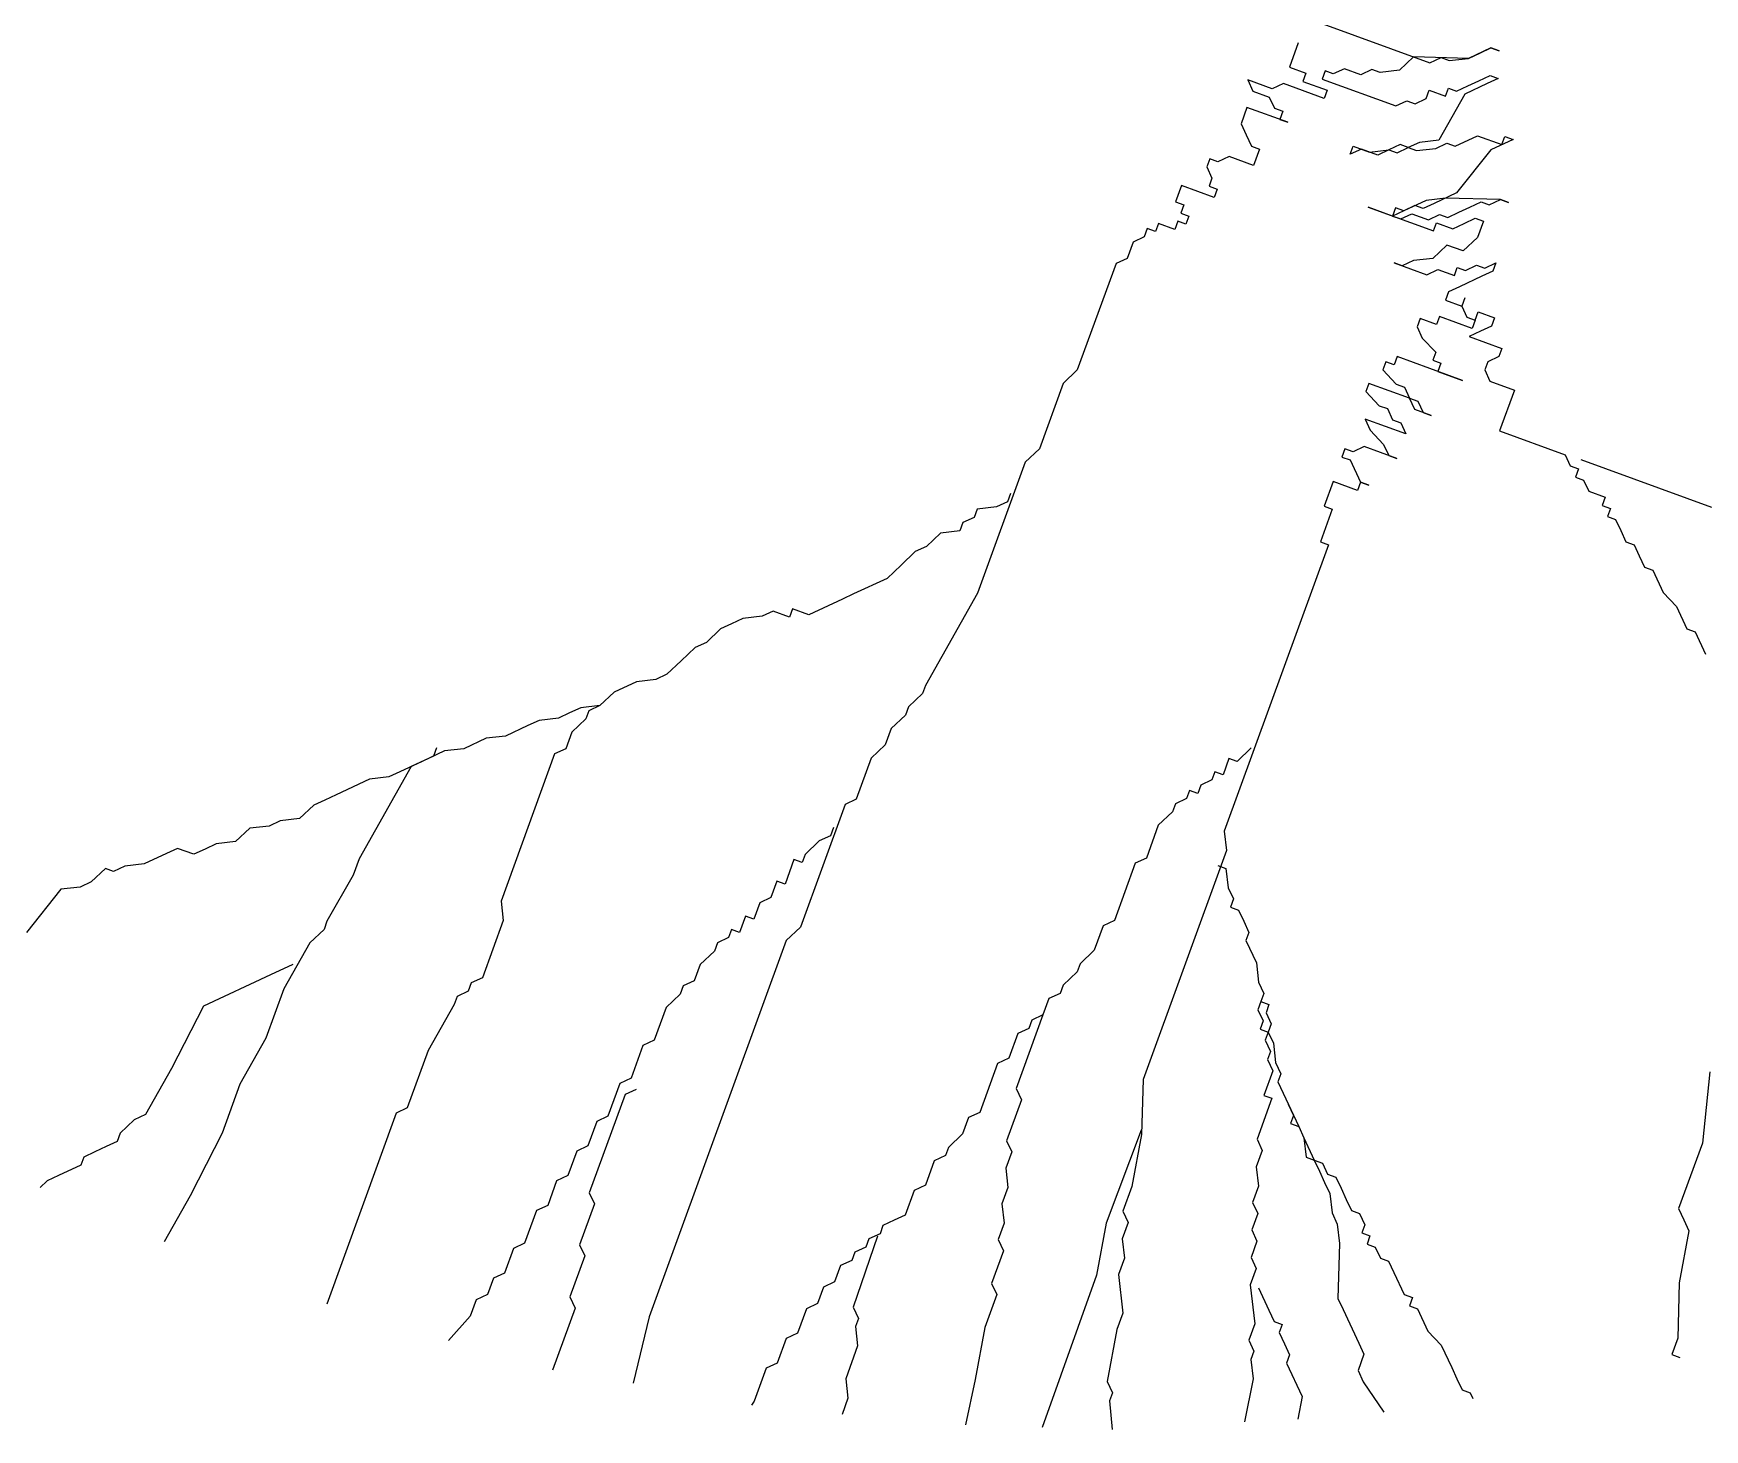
# Model space of a CAD drawing. Header units: inches. Extents: x -50945 to 250244, y -404780 to 18493.
# Drawn here: x 46469.4 to 46760.2, y -321673 to -321430 of the extents above; entities that cross this region are included whole.
import ezdxf

# ---------------------------------------------------------------- set-up
doc = ezdxf.new("R2010")
doc.units = ezdxf.units.IN
doc.header["$MEASUREMENT"] = 0
doc.linetypes.add('iGo户型优化31', pattern=[0.35, 0.25, -0.1])
doc.layers.add('iGo户型优化', color=7, linetype='Continuous')

# ---------------------------------------------------------------- blocks, each defined once
blk = doc.blocks.new('抖音iGo户型优化-0853')
at = {"layer": 'iGo户型优化', "color": 251, "ltscale": 100}
for p, q in [((-960.98, -204549.66), (-923.51, -204563.3)), ((-966.58, -204556.73), (-969.51, -204564.76)), ((-903.55, -204558.43), (-910.85, -204561.84)), ((-910.85, -204561.84), (-907.2, -204560.14)), ((-907.2, -204560.14), (-903.55, -204558.43)), ((-903.55, -204558.43), (-900.87, -204559.41)), ((-900.87, -204559.41), (-903.55, -204558.43)), ((-969.51, -204564.76), (-964.15, -204566.71)), ((-951.5, -204565.25), (-955.15, -204566.95)), ((-946.14, -204567.2), (-951.5, -204565.25)), ((-942.49, -204565.49), (-946.14, -204567.2)), ((-939.81, -204566.47), (-942.49, -204565.49)), ((-933.49, -204565.74), (-939.81, -204566.47)), ((-928.86, -204561.35), (-933.49, -204565.74)), ((-910.85, -204561.84), (-928.86, -204561.35)), ((-923.51, -204563.3), (-919.85, -204561.6)), ((-919.85, -204561.6), (-917.18, -204562.57)), ((-917.18, -204562.57), (-910.85, -204561.84)), ((-975.11, -204571.82), (-983.14, -204568.9)), ((-983.14, -204568.9), (-981.44, -204572.55)), ((-971.46, -204570.12), (-975.11, -204571.82)), ((-958.07, -204574.99), (-971.46, -204570.12)), ((-964.15, -204566.71), (-965.13, -204569.39)), ((-965.13, -204569.39), (-957.1, -204572.31)), ((-957.82, -204565.98), (-958.8, -204568.66)), ((-958.8, -204568.66), (-934.71, -204577.43)), ((-955.15, -204566.95), (-957.82, -204565.98)), ((-914.75, -204572.56), (-911.1, -204570.85)), ((-904.77, -204570.12), (-912.07, -204573.53)), ((-911.1, -204570.85), (-907.45, -204569.15)), ((-907.45, -204569.15), (-903.79, -204567.44)), ((-901.12, -204568.42), (-904.77, -204570.12)), ((-903.79, -204567.44), (-901.12, -204568.42)), ((-981.44, -204572.55), (-976.08, -204574.5)), ((-976.08, -204574.5), (-974.38, -204578.15)), ((-957.1, -204572.31), (-958.07, -204574.99)), ((-934.71, -204577.43), (-931.06, -204575.72)), ((-931.06, -204575.72), (-928.38, -204576.7)), ((-928.38, -204576.7), (-924.73, -204574.99)), ((-924.73, -204574.99), (-923.75, -204572.31)), ((-923.75, -204572.31), (-918.4, -204574.26)), ((-912.07, -204573.53), (-920.6, -204588.63)), ((-918.4, -204574.26), (-917.43, -204571.58)), ((-917.43, -204571.58), (-914.75, -204572.56)), ((-983.39, -204577.91), (-985.34, -204583.27)), ((-970, -204582.78), (-983.39, -204577.91)), ((-974.38, -204578.15), (-971.7, -204579.13)), ((-971.7, -204579.13), (-972.68, -204581.81)), ((-972.68, -204581.81), (-970, -204582.78)), ((-985.34, -204583.27), (-983.63, -204586.92)), ((-983.63, -204586.92), (-981.93, -204590.57)), ((-915.25, -204590.58), (-907.94, -204587.17)), ((-907.94, -204587.17), (-899.91, -204590.09)), ((-899.91, -204590.09), (-898.94, -204587.41)), ((-898.94, -204587.41), (-896.26, -204588.39)), ((-981.93, -204590.57), (-979.26, -204591.55)), ((-979.26, -204591.55), (-981.21, -204596.91)), ((-949.56, -204593.25), (-948.59, -204590.58)), ((-945.91, -204591.55), (-949.56, -204593.25)), ((-948.59, -204590.58), (-943.24, -204592.52)), ((-940.56, -204593.5), (-945.91, -204591.55)), ((-943.24, -204592.52), (-936.91, -204591.79)), ((-936.91, -204591.79), (-940.56, -204593.5)), ((-933.26, -204590.09), (-936.91, -204591.79)), ((-936.91, -204591.79), (-934.23, -204592.77)), ((-934.23, -204592.77), (-930.58, -204591.06)), ((-930.58, -204591.06), (-933.26, -204590.09)), ((-926.93, -204589.36), (-930.58, -204591.06)), ((-930.58, -204591.06), (-927.9, -204592.04)), ((-927.9, -204592.04), (-921.57, -204591.31)), ((-920.6, -204588.63), (-926.93, -204589.36)), ((-921.57, -204591.31), (-917.92, -204589.6)), ((-917.92, -204589.6), (-915.25, -204590.58)), ((-903.56, -204591.8), (-914.77, -204605.92)), ((-896.26, -204588.39), (-903.56, -204591.8)), ((-995.56, -204594.71), (-996.54, -204597.39)), ((-996.54, -204597.39), (-994.84, -204601.05)), ((-992.89, -204595.69), (-995.56, -204594.71)), ((-989.24, -204593.98), (-992.89, -204595.69)), ((-981.21, -204596.91), (-989.24, -204593.98)), ((-1004.82, -204603.48), (-1006.77, -204608.84)), ((-994.11, -204607.38), (-1004.82, -204603.48)), ((-994.84, -204601.05), (-995.81, -204603.72)), ((-995.81, -204603.72), (-993.14, -204604.7)), ((-1006.77, -204608.84), (-1004.09, -204609.81)), ((-993.14, -204604.7), (-994.11, -204607.38)), ((-924.75, -204608.35), (-932.05, -204611.76)), ((-922.07, -204609.33), (-925.72, -204611.03)), ((-918.42, -204607.62), (-924.75, -204608.35)), ((-914.77, -204605.92), (-922.07, -204609.33)), ((-900.41, -204608.11), (-918.42, -204607.62)), ((-910.39, -204610.55), (-906.74, -204608.84)), ((-906.74, -204608.84), (-904.06, -204609.82)), ((-904.06, -204609.82), (-900.41, -204608.11)), ((-900.41, -204608.11), (-897.73, -204609.09)), ((-897.73, -204609.09), (-900.41, -204608.11)), ((-1004.09, -204609.81), (-1005.07, -204612.49)), ((-1005.07, -204612.49), (-1002.39, -204613.47)), ((-1002.39, -204613.47), (-1003.36, -204616.14)), ((-935.7, -204613.47), (-943.73, -204610.55)), ((-943.73, -204610.55), (-922.32, -204618.34)), ((-934.73, -204610.79), (-935.7, -204613.47)), ((-932.05, -204611.76), (-935.7, -204613.47)), ((-935.7, -204613.47), (-933.03, -204614.44)), ((-932.05, -204611.76), (-934.73, -204610.79)), ((-933.03, -204614.44), (-929.37, -204612.74)), ((-928.4, -204610.06), (-932.05, -204611.76)), ((-929.37, -204612.74), (-924.02, -204614.69)), ((-925.72, -204611.03), (-928.4, -204610.06)), ((-924.02, -204614.69), (-920.37, -204612.98)), ((-920.37, -204612.98), (-917.69, -204613.96)), ((-917.69, -204613.96), (-914.04, -204612.25)), ((-914.04, -204612.25), (-910.39, -204610.55)), ((-912.34, -204615.9), (-908.69, -204614.2)), ((-908.69, -204614.2), (-906.01, -204615.17)), ((-1017, -204620.28), (-1020.65, -204621.99)), ((-1016.02, -204617.6), (-1017, -204620.28)), ((-1013.34, -204618.58), (-1016.02, -204617.6)), ((-1012.37, -204615.9), (-1013.34, -204618.58)), ((-1007.02, -204617.85), (-1012.37, -204615.9)), ((-1006.04, -204615.17), (-1007.02, -204617.85)), ((-1003.36, -204616.14), (-1006.04, -204615.17)), ((-922.32, -204618.34), (-921.34, -204615.66)), ((-921.34, -204615.66), (-915.99, -204617.61)), ((-915.99, -204617.61), (-912.34, -204615.9)), ((-906.01, -204615.17), (-907.96, -204620.53)), ((-1020.65, -204621.99), (-1022.6, -204627.35)), ((-917.94, -204622.97), (-922.57, -204627.35)), ((-912.59, -204624.91), (-917.94, -204622.97)), ((-907.96, -204620.53), (-912.59, -204624.91)), ((-1026.25, -204629.05), (-1038.92, -204663.87)), ((-1022.6, -204627.35), (-1026.25, -204629.05)), ((-932.55, -204629.78), (-935.22, -204628.81)), ((-935.22, -204628.81), (-924.52, -204632.71)), ((-928.9, -204628.08), (-932.55, -204629.78)), ((-922.57, -204627.35), (-928.9, -204628.08)), ((-924.52, -204632.71), (-920.87, -204631)), ((-920.87, -204631), (-915.51, -204632.95)), ((-915.51, -204632.95), (-914.54, -204630.27)), ((-914.54, -204630.27), (-911.86, -204631.25)), ((-911.86, -204631.25), (-908.21, -204629.54)), ((-908.21, -204629.54), (-905.53, -204630.52)), ((-905.53, -204630.52), (-901.88, -204628.81)), ((-901.88, -204628.81), (-902.86, -204631.49)), ((-913.81, -204636.6), (-917.46, -204638.31)), ((-906.51, -204633.19), (-913.81, -204636.6)), ((-902.86, -204631.49), (-906.51, -204633.19)), ((-917.46, -204638.31), (-918.44, -204640.99)), ((-918.44, -204640.99), (-913.08, -204642.94)), ((-912.11, -204640.26), (-913.08, -204642.94)), ((-926.72, -204647.07), (-927.69, -204649.75)), ((-921.36, -204649.02), (-926.72, -204647.07)), ((-920.39, -204646.34), (-921.36, -204649.02)), ((-909.68, -204650.24), (-920.39, -204646.34)), ((-913.08, -204642.94), (-911.38, -204646.59)), ((-913.08, -204642.94), (-911.38, -204646.59)), ((-911.38, -204646.59), (-908.71, -204647.56)), ((-911.38, -204646.59), (-908.71, -204647.56)), ((-908.71, -204647.56), (-909.68, -204650.24)), ((-908.71, -204647.56), (-907.73, -204644.88)), ((-907.73, -204644.88), (-902.38, -204646.83)), ((-902.38, -204646.83), (-903.35, -204649.51)), ((-927.69, -204649.75), (-925.99, -204653.41)), ((-907, -204651.22), (-910.66, -204652.92)), ((-910.66, -204652.92), (-899.95, -204656.82)), ((-903.35, -204649.51), (-907, -204651.22)), ((-925.99, -204653.41), (-921.61, -204658.03)), ((-921.61, -204658.03), (-922.59, -204660.71)), ((-899.95, -204656.82), (-900.92, -204659.5)), ((-1038.92, -204663.87), (-1043.55, -204668.26)), ((-937.92, -204661.2), (-938.89, -204663.88)), ((-938.89, -204663.88), (-934.52, -204668.5)), ((-935.24, -204662.17), (-937.92, -204661.2)), ((-934.27, -204659.49), (-935.24, -204662.17)), ((-912.85, -204667.29), (-934.27, -204659.49)), ((-922.59, -204660.71), (-919.91, -204661.69)), ((-919.91, -204661.69), (-920.88, -204664.37)), ((-904.58, -204661.2), (-905.55, -204663.88)), ((-905.55, -204663.88), (-903.85, -204667.53)), ((-900.92, -204659.5), (-904.58, -204661.2)), ((-1043.55, -204668.26), (-1051.35, -204689.69)), ((-943.52, -204668.26), (-944.5, -204670.94)), ((-930.14, -204673.13), (-943.52, -204668.26)), ((-934.52, -204668.5), (-931.84, -204669.48)), ((-931.84, -204669.48), (-930.14, -204673.13)), ((-920.88, -204664.37), (-912.85, -204667.29)), ((-903.85, -204667.53), (-895.82, -204670.45)), ((-944.5, -204670.94), (-940.12, -204675.57)), ((-930.14, -204673.13), (-927.46, -204674.11)), ((-928.44, -204676.79), (-930.14, -204673.13)), ((-927.46, -204674.11), (-925.76, -204677.76)), ((-895.82, -204670.45), (-900.69, -204683.85)), ((-944.74, -204679.95), (-943.04, -204683.6)), ((-931.36, -204684.82), (-944.74, -204679.95)), ((-940.12, -204675.57), (-937.44, -204676.54)), ((-937.44, -204676.54), (-935.74, -204680.19)), ((-935.74, -204680.19), (-933.06, -204681.17)), ((-923.08, -204678.73), (-928.44, -204676.79)), ((-925.76, -204677.76), (-923.08, -204678.73)), ((-943.04, -204683.6), (-938.66, -204688.23)), ((-933.06, -204681.17), (-931.36, -204684.82)), ((-900.69, -204683.85), (-879.28, -204691.64)), ((-1051.35, -204689.69), (-1055.98, -204694.07)), ((-951.32, -204689.69), (-952.3, -204692.37)), ((-948.64, -204690.67), (-951.32, -204689.69)), ((-944.99, -204688.96), (-948.64, -204690.67)), ((-934.29, -204692.86), (-944.99, -204688.96)), ((-938.66, -204688.23), (-936.96, -204691.88)), ((-1055.98, -204694.07), (-1071.58, -204736.93)), ((-952.3, -204692.37), (-949.62, -204693.34)), ((-949.62, -204693.34), (-946.22, -204700.65)), ((-936.96, -204691.88), (-934.29, -204692.86)), ((-879.28, -204691.64), (-877.58, -204695.3)), ((-877.58, -204695.3), (-874.9, -204696.27)), ((-874.9, -204696.27), (-875.88, -204698.95)), ((-874.1, -204693.23), (-831.28, -204708.82)), ((-955.22, -204700.41), (-958.15, -204708.44)), ((-947.19, -204703.33), (-955.22, -204700.41)), ((-946.22, -204700.65), (-947.19, -204703.33)), ((-946.22, -204700.65), (-943.54, -204701.62)), ((-943.54, -204701.62), (-946.22, -204700.65)), ((-875.88, -204698.95), (-873.2, -204699.92)), ((-873.2, -204699.92), (-871.5, -204703.58)), ((-1061.76, -204707.03), (-1065.41, -204708.73)), ((-1060.78, -204704.35), (-1061.76, -204707.03)), ((-871.5, -204703.58), (-866.15, -204705.52)), ((-866.15, -204705.52), (-867.12, -204708.2)), ((-1072.71, -204712.14), (-1076.36, -204713.85)), ((-1071.74, -204709.46), (-1072.71, -204712.14)), ((-1065.41, -204708.73), (-1071.74, -204709.46)), ((-955.47, -204709.42), (-959.37, -204720.13)), ((-958.15, -204708.44), (-955.47, -204709.42)), ((-867.12, -204708.2), (-864.44, -204709.18)), ((-864.44, -204709.18), (-865.42, -204711.86)), ((-865.42, -204711.86), (-862.74, -204712.83)), ((-862.74, -204712.83), (-861.04, -204716.48)), ((-1083.67, -204717.26), (-1088.29, -204721.64)), ((-1077.34, -204716.52), (-1083.67, -204717.26)), ((-1076.36, -204713.85), (-1077.34, -204716.52)), ((-861.04, -204716.48), (-859.34, -204720.14)), ((-1091.95, -204723.34), (-1096.57, -204727.73)), ((-1088.29, -204721.64), (-1091.95, -204723.34)), ((-956.69, -204721.11), (-990.82, -204814.86)), ((-959.37, -204720.13), (-956.69, -204721.11)), ((-859.34, -204720.14), (-856.66, -204721.11)), ((-856.66, -204721.11), (-854.96, -204724.76)), ((-1096.57, -204727.73), (-1101.2, -204732.11)), ((-854.96, -204724.76), (-853.26, -204728.42)), ((-853.26, -204728.42), (-850.58, -204729.39)), ((-850.58, -204729.39), (-847.18, -204736.7)), ((-1101.2, -204732.11), (-1112.15, -204737.22)), ((-1115.81, -204738.93), (-1126.76, -204744.04)), ((-1112.15, -204737.22), (-1115.81, -204738.93)), ((-1071.58, -204736.93), (-1088.63, -204767.13)), ((-847.18, -204736.7), (-842.8, -204741.32)), ((-1148.42, -204745.26), (-1152.07, -204746.96)), ((-1142.09, -204744.53), (-1148.42, -204745.26)), ((-1138.44, -204742.82), (-1142.09, -204744.53)), ((-1133.09, -204744.77), (-1138.44, -204742.82)), ((-1132.11, -204742.09), (-1133.09, -204744.77)), ((-1126.76, -204744.04), (-1132.11, -204742.09)), ((-842.8, -204741.32), (-839.4, -204748.63)), ((-1155.72, -204748.67), (-1160.35, -204753.05)), ((-1152.07, -204746.96), (-1155.72, -204748.67)), ((-839.4, -204748.63), (-836.72, -204749.6)), ((-836.72, -204749.6), (-833.32, -204756.91)), ((-1164, -204754.75), (-1168.63, -204759.14)), ((-1160.35, -204753.05), (-1164, -204754.75)), ((-1168.63, -204759.14), (-1173.26, -204763.52)), ((-1183.24, -204765.96), (-1190.54, -204769.37)), ((-1176.91, -204765.23), (-1183.24, -204765.96)), ((-1173.26, -204763.52), (-1176.91, -204765.23)), ((-1088.63, -204767.13), (-1089.6, -204769.8)), ((-1190.54, -204769.37), (-1195.17, -204773.75)), ((-1089.6, -204769.8), (-1094.23, -204774.19)), ((-1215.13, -204778.62), (-1218.78, -204780.32)), ((-1208.8, -204777.89), (-1215.13, -204778.62)), ((-1205.15, -204776.18), (-1208.8, -204777.89)), ((-1201.49, -204774.48), (-1205.15, -204776.18)), ((-1199.79, -204778.13), (-1204.42, -204782.51)), ((-1195.17, -204773.75), (-1201.49, -204774.48)), ((-1198.82, -204775.45), (-1199.79, -204778.13)), ((-1195.17, -204773.75), (-1198.82, -204775.45)), ((-1095.21, -204776.87), (-1099.83, -204781.25)), ((-1094.23, -204774.19), (-1095.21, -204776.87)), ((-1232.41, -204784.46), (-1239.71, -204787.87)), ((-1226.08, -204783.73), (-1232.41, -204784.46)), ((-1218.78, -204780.32), (-1226.08, -204783.73)), ((-1204.42, -204782.51), (-1206.37, -204787.87)), ((-1099.83, -204781.25), (-1101.78, -204786.61)), ((-1246.04, -204788.6), (-1253.34, -204792.01)), ((-1248.72, -204787.63), (-1249.69, -204790.31)), ((-1239.71, -204787.87), (-1246.04, -204788.6)), ((-1210.02, -204789.58), (-1227.57, -204837.79)), ((-1206.37, -204787.87), (-1210.02, -204789.58)), ((-1101.78, -204786.61), (-1106.41, -204790.99)), ((-981.97, -204787.64), (-986.6, -204792.02)), ((-1257, -204793.71), (-1274.05, -204823.91)), ((-1260.65, -204795.42), (-1264.3, -204797.12)), ((-1253.34, -204792.01), (-1260.65, -204795.42)), ((-1249.69, -204790.31), (-1257, -204793.71)), ((-1106.41, -204790.99), (-1111.28, -204804.38)), ((-993.9, -204795.43), (-994.88, -204798.11)), ((-991.23, -204796.41), (-993.9, -204795.43)), ((-989.28, -204791.05), (-991.23, -204796.41)), ((-986.6, -204792.02), (-989.28, -204791.05)), ((-1270.63, -204797.85), (-1281.58, -204802.97)), ((-1264.3, -204797.12), (-1270.63, -204797.85)), ((-998.53, -204799.81), (-999.5, -204802.49)), ((-994.88, -204798.11), (-998.53, -204799.81)), ((-1288.89, -204806.38), (-1293.51, -204810.76)), ((-1285.23, -204804.67), (-1288.89, -204806.38)), ((-1281.58, -204802.97), (-1285.23, -204804.67)), ((-1114.94, -204806.09), (-1129.56, -204846.27)), ((-1111.28, -204804.38), (-1114.94, -204806.09)), ((-1006.81, -204805.9), (-1007.78, -204808.58)), ((-1003.16, -204804.2), (-1006.81, -204805.9)), ((-1002.18, -204801.52), (-1003.16, -204804.2)), ((-999.5, -204802.49), (-1002.18, -204801.52)), ((-1299.84, -204811.49), (-1303.49, -204813.19)), ((-1293.51, -204810.76), (-1299.84, -204811.49)), ((-1007.78, -204808.58), (-1012.41, -204812.96)), ((-1309.82, -204813.93), (-1314.45, -204818.31)), ((-1303.49, -204813.19), (-1309.82, -204813.93)), ((-1119.74, -204816.37), (-1123.39, -204818.07)), ((-1118.77, -204813.69), (-1119.74, -204816.37)), ((-1012.41, -204812.96), (-1016.31, -204823.68)), ((-990.82, -204814.86), (-990.09, -204821.19)), ((-1337.08, -204822.2), (-1344.39, -204825.61)), ((-1333.43, -204820.5), (-1337.08, -204822.2)), ((-1328.08, -204822.45), (-1333.43, -204820.5)), ((-1324.43, -204820.74), (-1328.08, -204822.45)), ((-1320.77, -204819.04), (-1324.43, -204820.74)), ((-1314.45, -204818.31), (-1320.77, -204819.04)), ((-1128.02, -204822.46), (-1128.99, -204825.14)), ((-1123.39, -204818.07), (-1128.02, -204822.46)), ((-990.09, -204821.19), (-1017.39, -204896.2)), ((-1357.04, -204827.07), (-1361.67, -204831.46)), ((-1354.37, -204828.05), (-1357.04, -204827.07)), ((-1350.71, -204826.34), (-1354.37, -204828.05)), ((-1344.39, -204825.61), (-1350.71, -204826.34)), ((-1274.05, -204823.91), (-1276, -204829.27)), ((-1131.67, -204824.16), (-1134.6, -204832.2)), ((-1128.99, -204825.14), (-1131.67, -204824.16)), ((-1019.96, -204825.38), (-1026.79, -204844.13)), ((-1016.31, -204823.68), (-1019.96, -204825.38)), ((-992.95, -204826.12), (-990.27, -204827.09)), ((-990.27, -204827.09), (-989.54, -204833.42)), ((-1365.32, -204833.16), (-1371.65, -204833.89)), ((-1361.67, -204831.46), (-1365.32, -204833.16)), ((-1276, -204829.27), (-1284.53, -204844.37)), ((-1137.27, -204831.22), (-1139.22, -204836.58)), ((-1134.6, -204832.2), (-1137.27, -204831.22)), ((-989.54, -204833.42), (-987.84, -204837.07)), ((-1371.65, -204833.89), (-1382.85, -204848.02)), ((-1227.57, -204837.79), (-1226.84, -204844.13)), ((-1142.87, -204838.29), (-1144.82, -204843.64)), ((-1139.22, -204836.58), (-1142.87, -204838.29)), ((-987.84, -204837.07), (-988.82, -204839.75)), ((-1284.53, -204844.37), (-1285.5, -204847.05)), ((-1226.84, -204844.13), (-1233.67, -204862.88)), ((-1147.5, -204842.67), (-1149.45, -204848.03)), ((-1144.82, -204843.64), (-1147.5, -204842.67)), ((-1026.79, -204844.13), (-1030.44, -204845.84)), ((-988.82, -204839.75), (-986.14, -204840.73)), ((-986.14, -204840.73), (-984.44, -204844.38)), ((-984.44, -204844.38), (-982.74, -204848.03)), ((-1285.5, -204847.05), (-1290.13, -204851.43)), ((-1153.1, -204849.73), (-1156.75, -204851.43)), ((-1152.13, -204847.05), (-1153.1, -204849.73)), ((-1149.45, -204848.03), (-1152.13, -204847.05)), ((-1129.56, -204846.27), (-1134.19, -204850.65)), ((-1030.44, -204845.84), (-1033.36, -204853.88)), ((-982.74, -204848.03), (-983.71, -204850.71)), ((-1290.13, -204851.43), (-1298.65, -204866.53)), ((-1134.19, -204850.65), (-1179.04, -204973.88)), ((-1157.73, -204854.11), (-1162.36, -204858.5)), ((-1156.75, -204851.43), (-1157.73, -204854.11)), ((-1033.36, -204853.88), (-1037.99, -204858.26)), ((-983.71, -204850.71), (-980.31, -204858.02)), ((-1295.73, -204858.49), (-1303.03, -204861.9)), ((-1162.36, -204858.5), (-1164.31, -204863.85)), ((-1038.96, -204860.94), (-1043.59, -204865.32)), ((-1037.99, -204858.26), (-1038.96, -204860.94)), ((-980.31, -204858.02), (-979.58, -204864.35)), ((-1303.03, -204861.9), (-1324.94, -204872.13)), ((-1298.65, -204866.53), (-1304.5, -204882.6)), ((-1237.32, -204864.58), (-1238.3, -204867.26)), ((-1233.67, -204862.88), (-1237.32, -204864.58)), ((-1167.96, -204865.56), (-1168.93, -204868.24)), ((-1164.31, -204863.85), (-1167.96, -204865.56)), ((-1043.59, -204865.32), (-1044.57, -204868)), ((-979.58, -204864.35), (-977.88, -204868)), ((-1242.92, -204871.64), (-1251.45, -204886.74)), ((-1241.95, -204868.96), (-1242.92, -204871.64)), ((-1238.3, -204867.26), (-1241.95, -204868.96)), ((-1168.93, -204868.24), (-1173.56, -204872.62)), ((-1048.22, -204869.7), (-1050.17, -204875.06)), ((-1044.57, -204868), (-1048.22, -204869.7)), ((-978.85, -204870.68), (-979.83, -204873.36)), ((-977.88, -204868), (-978.85, -204870.68)), ((-978.85, -204870.68), (-976.18, -204871.66)), ((-976.18, -204871.66), (-977.15, -204874.33)), ((-1324.94, -204872.13), (-1335.42, -204892.58)), ((-1173.56, -204872.62), (-1177.46, -204883.34)), ((-1050.17, -204875.06), (-1058.94, -204899.17)), ((-1053.82, -204876.77), (-1054.79, -204879.44)), ((-1050.17, -204875.06), (-1053.82, -204876.77)), ((-979.83, -204873.36), (-978.13, -204877.01)), ((-978.13, -204877.01), (-979.1, -204879.69)), ((-977.15, -204874.33), (-975.45, -204877.99)), ((-1304.5, -204882.6), (-1313.03, -204897.7)), ((-1058.44, -204881.15), (-1061.37, -204889.19)), ((-1054.79, -204879.44), (-1058.44, -204881.15)), ((-979.1, -204879.69), (-976.43, -204880.67)), ((-976.43, -204880.67), (-977.4, -204883.34)), ((-975.45, -204877.99), (-976.43, -204880.67)), ((-976.43, -204880.67), (-974.72, -204884.32)), ((-1251.45, -204886.74), (-1258.27, -204905.49)), ((-1181.11, -204885.04), (-1185.01, -204895.76)), ((-1177.46, -204883.34), (-1181.11, -204885.04)), ((-977.4, -204883.34), (-975.7, -204887)), ((-975.7, -204887), (-976.67, -204889.68)), ((-974.72, -204884.32), (-974, -204890.65)), ((-1335.42, -204892.58), (-1343.94, -204907.68)), ((-1065.02, -204890.89), (-1070.87, -204906.96)), ((-1061.37, -204889.19), (-1065.02, -204890.89)), ((-974.97, -204893.33), (-977.9, -204901.37)), ((-976.67, -204889.68), (-974.97, -204893.33)), ((-974, -204890.65), (-972.3, -204894.3)), ((-831.86, -204893.65), (-834.31, -204917.03)), ((-1313.03, -204897.7), (-1318.88, -204913.77)), ((-1188.66, -204897.46), (-1192.56, -204908.17)), ((-1185.01, -204895.76), (-1188.66, -204897.46)), ((-1183.31, -204899.41), (-1186.96, -204901.11)), ((-1058.94, -204899.17), (-1057.24, -204902.82)), ((-1017.39, -204896.2), (-1017.89, -204914.22)), ((-972.3, -204894.3), (-973.27, -204896.98)), ((-973.27, -204896.98), (-971.57, -204900.64)), ((-1186.96, -204901.11), (-1198.66, -204933.26)), ((-1057.24, -204902.82), (-1062.11, -204916.22)), ((-975.22, -204902.34), (-980.1, -204915.73)), ((-977.9, -204901.37), (-975.22, -204902.34)), ((-971.57, -204900.64), (-966.46, -204911.59)), ((-969.87, -204904.29), (-968.17, -204907.94)), ((-1347.6, -204909.39), (-1352.22, -204913.77)), ((-1343.94, -204907.68), (-1347.6, -204909.39)), ((-1261.92, -204907.2), (-1284.63, -204969.75)), ((-1258.27, -204905.49), (-1261.92, -204907.2)), ((-1196.21, -204909.88), (-1199.14, -204917.92)), ((-1192.56, -204908.17), (-1196.21, -204909.88)), ((-1074.52, -204908.67), (-1076.47, -204914.02)), ((-1070.87, -204906.96), (-1074.52, -204908.67)), ((-968.17, -204907.94), (-969.14, -204910.62)), ((-1352.22, -204913.77), (-1353.2, -204916.45)), ((-1318.88, -204913.77), (-1329.36, -204934.23)), ((-1076.47, -204914.02), (-1081.1, -204918.41)), ((-1018.01, -204912.76), (-1029.52, -204943.25)), ((-1017.89, -204914.22), (-1021.06, -204931.27)), ((-980.1, -204915.73), (-978.39, -204919.39)), ((-969.14, -204910.62), (-966.46, -204911.59)), ((-966.46, -204911.59), (-964.76, -204915.25)), ((-966.46, -204911.59), (-964.76, -204915.25)), ((-964.76, -204915.25), (-964.04, -204921.58)), ((-964.76, -204915.25), (-961.36, -204922.55)), ((-1360.5, -204919.86), (-1364.15, -204921.56)), ((-1356.85, -204918.15), (-1360.5, -204919.86)), ((-1353.2, -204916.45), (-1356.85, -204918.15)), ((-1202.79, -204919.62), (-1205.72, -204927.66)), ((-1199.14, -204917.92), (-1202.79, -204919.62)), ((-1082.07, -204921.09), (-1085.73, -204922.79)), ((-1081.1, -204918.41), (-1082.07, -204921.09)), ((-1060.41, -204919.87), (-1062.36, -204925.23)), ((-1062.11, -204916.22), (-1060.41, -204919.87)), ((-978.39, -204919.39), (-980.34, -204924.74)), ((-834.31, -204917.03), (-842.11, -204938.46)), ((-1365.13, -204924.24), (-1372.43, -204927.65)), ((-1364.15, -204921.56), (-1365.13, -204924.24)), ((-1085.73, -204922.79), (-1088.65, -204930.83)), ((-1062.36, -204925.23), (-1061.64, -204931.56)), ((-980.34, -204924.74), (-979.62, -204931.08)), ((-964.04, -204921.58), (-961.36, -204922.55)), ((-961.36, -204922.55), (-959.66, -204926.21)), ((-961.36, -204922.55), (-958.68, -204923.53)), ((-959.66, -204926.21), (-957.96, -204929.86)), ((-958.68, -204923.53), (-956.98, -204927.18)), ((-1376.08, -204929.35), (-1378.4, -204931.55)), ((-1372.43, -204927.65), (-1376.08, -204929.35)), ((-1209.37, -204929.36), (-1212.29, -204937.4)), ((-1205.72, -204927.66), (-1209.37, -204929.36)), ((-1088.65, -204930.83), (-1092.3, -204932.53)), ((-1061.64, -204931.56), (-1063.59, -204936.92)), ((-1021.06, -204931.27), (-1023.98, -204939.3)), ((-979.62, -204931.08), (-981.57, -204936.43)), ((-957.96, -204929.86), (-956.25, -204933.51)), ((-956.98, -204927.18), (-954.3, -204928.15)), ((-954.3, -204928.15), (-952.6, -204931.81)), ((-952.6, -204931.81), (-950.9, -204935.46)), ((-1329.36, -204934.23), (-1337.88, -204949.32)), ((-1212.29, -204937.4), (-1215.94, -204939.1)), ((-1196.96, -204936.91), (-1201.83, -204950.3)), ((-1198.66, -204933.26), (-1196.96, -204936.91)), ((-1092.3, -204932.53), (-1095.23, -204940.57)), ((-1063.59, -204936.92), (-1062.86, -204943.25)), ((-981.57, -204936.43), (-979.87, -204940.09)), ((-956.25, -204933.51), (-955.53, -204939.84)), ((-950.9, -204935.46), (-949.2, -204939.11)), ((-1215.94, -204939.1), (-1219.84, -204949.82)), ((-1098.88, -204942.27), (-1102.53, -204943.98)), ((-1095.23, -204940.57), (-1098.88, -204942.27)), ((-1022.28, -204942.95), (-1024.23, -204948.31)), ((-1023.98, -204939.3), (-1022.28, -204942.95)), ((-979.87, -204940.09), (-981.82, -204945.44)), ((-955.53, -204939.84), (-953.83, -204943.5)), ((-949.2, -204939.11), (-946.52, -204940.09)), ((-946.52, -204940.09), (-944.82, -204943.74)), ((-842.11, -204938.46), (-840.41, -204942.11)), ((-840.41, -204942.11), (-838.71, -204945.77)), ((-1104.34, -204947.48), (-1112.28, -204970.76)), ((-1107.16, -204948.36), (-1108.13, -204951.04)), ((-1103.51, -204946.66), (-1107.16, -204948.36)), ((-1102.53, -204943.98), (-1103.51, -204946.66)), ((-1062.86, -204943.25), (-1064.81, -204948.61)), ((-1064.81, -204948.61), (-1063.11, -204952.26)), ((-1029.52, -204943.25), (-1032.69, -204960.3)), ((-1024.23, -204948.31), (-1023.51, -204954.64)), ((-981.82, -204945.44), (-980.11, -204949.1)), ((-953.83, -204943.5), (-953.1, -204949.83)), ((-944.82, -204943.74), (-945.8, -204946.42)), ((-945.8, -204946.42), (-943.12, -204947.39)), ((-943.12, -204947.39), (-944.09, -204950.07)), ((-838.71, -204945.77), (-841.88, -204962.81)), ((-1223.5, -204951.52), (-1226.42, -204959.56)), ((-1219.84, -204949.82), (-1223.5, -204951.52)), ((-1200.13, -204953.96), (-1205.01, -204967.35)), ((-1201.83, -204950.3), (-1200.13, -204953.96)), ((-1111.78, -204952.74), (-1112.76, -204955.42)), ((-1108.13, -204951.04), (-1111.78, -204952.74)), ((-1063.11, -204952.26), (-1067.01, -204962.97)), ((-980.11, -204949.1), (-982.06, -204954.45)), ((-953.1, -204949.83), (-953.6, -204967.85)), ((-944.09, -204950.07), (-941.42, -204951.05)), ((-941.42, -204951.05), (-939.72, -204954.7)), ((-1226.42, -204959.56), (-1230.07, -204961.26)), ((-1116.41, -204957.13), (-1118.36, -204962.48)), ((-1112.76, -204955.42), (-1116.41, -204957.13)), ((-1023.51, -204954.64), (-1025.46, -204960)), ((-980.36, -204958.11), (-982.31, -204963.46)), ((-982.06, -204954.45), (-980.36, -204958.11)), ((-939.72, -204954.7), (-937.04, -204955.67)), ((-937.04, -204955.67), (-935.34, -204959.33)), ((-935.34, -204959.33), (-931.93, -204966.63)), ((-1230.07, -204961.26), (-1232.02, -204966.62)), ((-1122.01, -204964.19), (-1123.96, -204969.55)), ((-1118.36, -204962.48), (-1122.01, -204964.19)), ((-1067.01, -204962.97), (-1065.31, -204966.63)), ((-1032.69, -204960.3), (-1050.39, -205010.08)), ((-1025.46, -204960), (-1024, -204972.66)), ((-982.31, -204963.46), (-980.86, -204976.13)), ((-979.64, -204964.44), (-976.23, -204971.74)), ((-841.88, -204962.81), (-842.38, -204980.83)), ((-1235.67, -204968.32), (-1237.62, -204973.68)), ((-1232.02, -204966.62), (-1235.67, -204968.32)), ((-1205.01, -204967.35), (-1203.31, -204971)), ((-1123.96, -204969.55), (-1127.61, -204971.25)), ((-1065.31, -204966.63), (-1069.21, -204977.34)), ((-953.6, -204967.85), (-951.89, -204971.5)), ((-931.93, -204966.63), (-929.26, -204967.61)), ((-929.26, -204967.61), (-930.23, -204970.29)), ((-930.23, -204970.29), (-927.56, -204971.26)), ((-1237.62, -204973.68), (-1244.74, -204981.6)), ((-1203.31, -204971), (-1210.68, -204991.34)), ((-1179.04, -204973.88), (-1184.33, -204995.56)), ((-1127.61, -204971.25), (-1130.54, -204979.29)), ((-1112.28, -204970.76), (-1110.58, -204974.42)), ((-1110.58, -204974.42), (-1111.55, -204977.1)), ((-1024, -204972.66), (-1025.95, -204978.02)), ((-976.23, -204971.74), (-974.53, -204975.4)), ((-974.53, -204975.4), (-971.85, -204976.37)), ((-951.89, -204971.5), (-946.79, -204982.46)), ((-927.56, -204971.26), (-924.15, -204978.57)), ((-1134.19, -204980.99), (-1137.12, -204989.03)), ((-1130.54, -204979.29), (-1134.19, -204980.99)), ((-1111.55, -204977.1), (-1110.83, -204983.43)), ((-1069.21, -204977.34), (-1072.38, -204994.39)), ((-1025.95, -204978.02), (-1029.13, -204995.07)), ((-980.86, -204976.13), (-982.81, -204981.49)), ((-971.85, -204976.37), (-972.83, -204979.05)), ((-972.83, -204979.05), (-971.13, -204982.7)), ((-924.15, -204978.57), (-919.77, -204983.19)), ((-842.38, -204980.83), (-844.33, -204986.19)), ((-1110.83, -204983.43), (-1114.73, -204994.14)), ((-982.81, -204981.49), (-981.11, -204985.14)), ((-981.11, -204985.14), (-982.08, -204987.82)), ((-971.13, -204982.7), (-969.43, -204986.36)), ((-969.43, -204986.36), (-970.4, -204989.04)), ((-945.09, -204986.11), (-947.04, -204991.47)), ((-946.79, -204982.46), (-945.09, -204986.11)), ((-919.77, -204983.19), (-916.37, -204990.5)), ((-844.33, -204986.19), (-841.65, -204987.17)), ((-1140.77, -204990.73), (-1144.67, -205001.45)), ((-1137.12, -204989.03), (-1140.77, -204990.73)), ((-982.08, -204987.82), (-981.36, -204994.15)), ((-970.4, -204989.04), (-965.3, -204999.99)), ((-947.04, -204991.47), (-945.34, -204995.12)), ((-916.37, -204990.5), (-914.67, -204994.15)), ((-1114.73, -204994.14), (-1114, -205000.47)), ((-1072.38, -204994.39), (-1075.55, -205009.28)), ((-1029.13, -204995.07), (-1027.42, -204998.72)), ((-981.36, -204994.15), (-984.19, -205008.28)), ((-945.34, -204995.12), (-938.59, -205005.11)), ((-914.67, -204994.15), (-912.97, -204997.8)), ((-912.97, -204997.8), (-910.29, -204998.78)), ((-1144.67, -205001.45), (-1145.57, -205002.82)), ((-1114, -205000.47), (-1115.95, -205005.83)), ((-1027.42, -204998.72), (-1028.4, -205001.4)), ((-1028.4, -205001.4), (-1027.49, -205010.81)), ((-965.3, -204999.99), (-966.78, -205007.39)), ((-910.29, -204998.78), (-909.44, -205000.61))]:
    blk.add_line(p, q, dxfattribs=at)

msp = doc.modelspace()

# ---------------------------------------------------------------- block references
at = {"color": 7, "linetype": 'iGo户型优化31', "xscale": 0.5317064318048343, "yscale": 0.5317064318048343, "zscale": 0.5317064318048343}
msp.add_blockref('抖音iGo户型优化-0853', (47203.45, -212667.47), dxfattribs=at)

doc.saveas('drawing.dxf')
